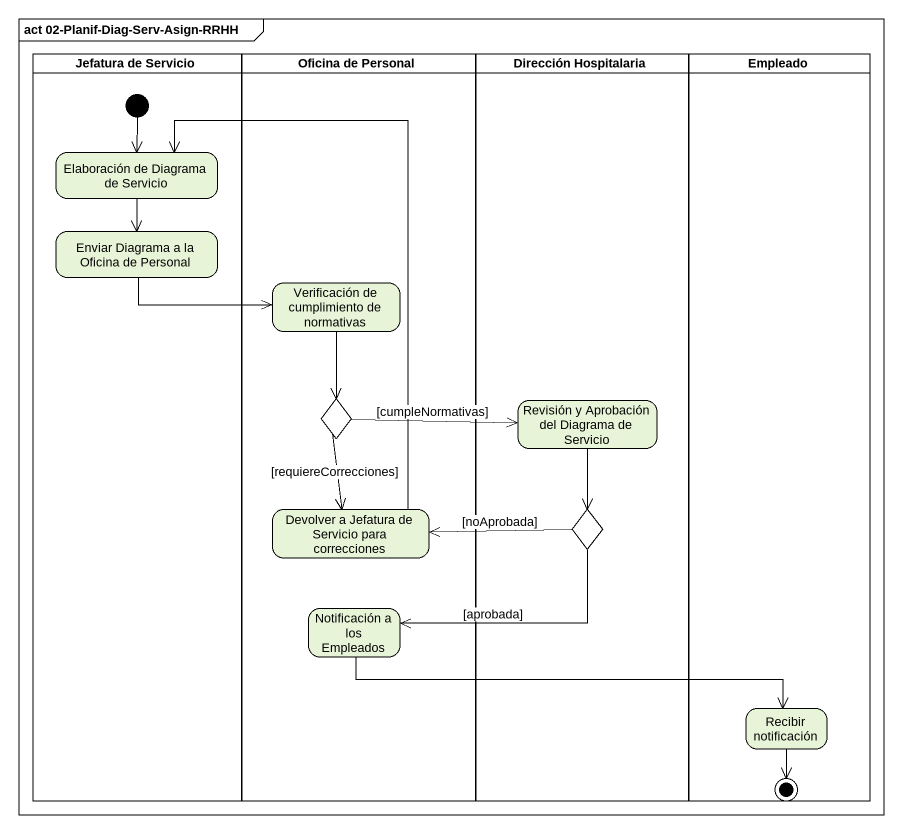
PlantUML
@startuml
mainframe act 02-Planif-Diag-Serv-Asign-RRHH
hide empty description
state "Jefatura de Servicio" as Jefatura_de_Servicio <<partition>> {
  state "Elaboración de Diagrama de Servicio" as Elaboración_de_Diagrama_de
  state "Enviar Diagrama a la Oficina de Personal" as Enviar_Diagrama_a_la
  [*] --> Elaboración_de_Diagrama_de
}
state "Oficina de Personal" as Oficina_de_Personal <<partition>> {
  state "Verificación de cumplimiento de normativas" as Verificación_de
  state choice1 <<choice>>
  state "Devolver a Jefatura de Servicio para correcciones" as Devolver_a_Jefatura_de
  state "Notificación a los Empleados" as Notificación_a_los_Empleados
}
state "Dirección Hospitalaria" as Dirección_Hospitalaria <<partition>> {
  state "Revisión y Aprobación del Diagrama de Servicio" as Revisión_y_Aprobación_del
  state choice2 <<choice>>
}
state Empleado <<partition>> {
  state "Recibir notificación" as Recibir_notificación
  Recibir_notificación --> [*]
}
Elaboración_de_Diagrama_de --> Enviar_Diagrama_a_la
Enviar_Diagrama_a_la -right-> Verificación_de
Verificación_de --> choice1
choice1 -right-> Revisión_y_Aprobación_del : [cumpleNormativas]
choice1 --> Devolver_a_Jefatura_de : [requiereCorrecciones]
Revisión_y_Aprobación_del --> choice2
Devolver_a_Jefatura_de -up-> Elaboración_de_Diagrama_de
choice2 -left-> Devolver_a_Jefatura_de : [noAprobada]
choice2 -left-> Notificación_a_los_Empleados : [aprobada]
Notificación_a_los_Empleados -right-> Recibir_notificación
@enduml
